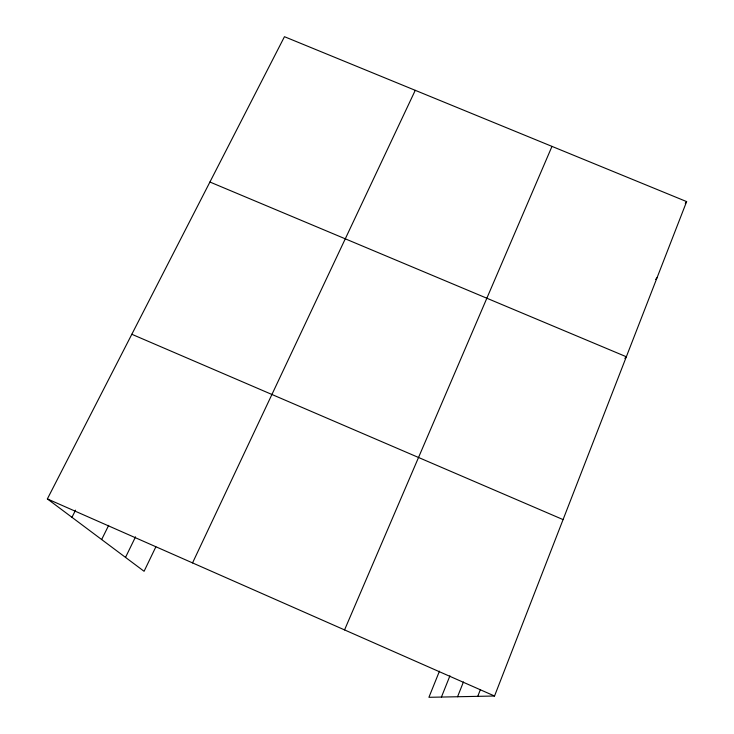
<?xml version="1.0" encoding="UTF-8"?>
<svg xmlns="http://www.w3.org/2000/svg" width="734" height="734" viewBox="0 0 734 734"><rect width="100%" height="100%" fill="white"/><g stroke="black" fill="none" stroke-linecap="round" stroke-linejoin="round"><path stroke-width="1.1" d="M439.455 671.17L428.922 697.3L494.532 696.015L686.629 201.593L284.462 36.7L47.371 498.918L144.084 571.291L155.856 546.848M477.751 696.346L480.247 689.978M457.566 696.74L463.429 681.969M441.428 697.052L449.933 675.812M344.558 629.91L551.986 146.387M192.547 562.905L415.261 90.328M125.523 557.39L135.542 536.829M101.65 539.536L108.678 525.351M71.95 517.314L75.565 510.148M685.272 203.419L686.629 201.593M655.645 279.434L657.068 277.672M624.836 358.421L626.341 356.761L209.924 182.023M131.826 334.273L563.079 519.599M47.371 498.918L494.532 696.015"/></g></svg>
